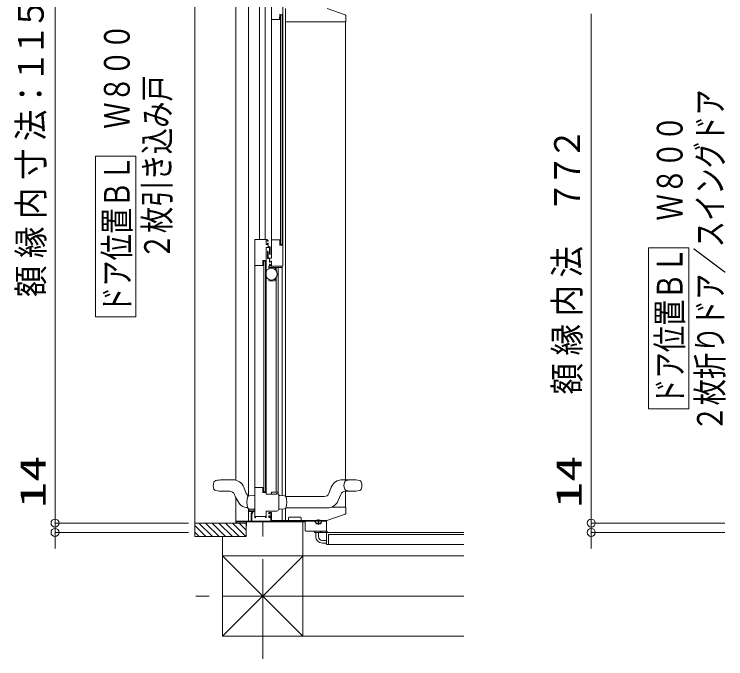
# Model space of a CAD drawing. Units: millimetres on the paper. Extents: x -305 to 305, y -152 to 152.
# Drawn here: x -228.2 to -175.1, y -0.8 to 47.3 of the extents above; entities that cross this region are included whole.
import ezdxf
from ezdxf.enums import TextEntityAlignment as Align

# ---------------------------------------------------------------- set-up
doc = ezdxf.new("R2010")
doc.units = ezdxf.units.MM
doc.linetypes.add('LONG_CHAIN', pattern=[21, 18, -1, 1, -1])
doc.layers.add('0-0_0', color=7, linetype='Continuous', lineweight=9)
doc.layers.add('0-1_VIEW0001', color=7, linetype='Continuous', lineweight=9)
doc.styles.add('ＭＳ ゴシック', font='')
doc.styles.get('ＭＳ ゴシック').set_extended_font_data('MS Gothic')

# ---------------------------------------------------------------- blocks, each defined once
blk = doc.blocks.new('_ORIGIN')
at = {"layer": '0-0_0'}
blk.add_line((0, 0), (-1, 0), dxfattribs=at)
blk.add_circle((0, 0), 0.5, dxfattribs=at)

msp = doc.modelspace()

# ---------------------------------------------------------------- linework, layer by layer
at = {"layer": '0-1_VIEW0001'}
for p, q in [((-214.754, 67.868), (-214.754, 8.293)), ((-211.684, 66.693), (-211.684, 12.488)), ((-210.744, 66.693), (-210.744, 11.316)), ((-209.929, 30.468), (-209.929, 66.523)), ((-209.499, 66.623), (-209.499, 30.468)), ((-225.183, 9.893), (-225.183, 66.268)), ((-209.034, 48.801), (-209.034, 29.088)), ((-208.184, 48.593), (-208.184, 28.518)), ((-208.419, 47.263), (-208.419, 47.082)), ((-208.239, 30.048), (-208.239, 47.263)), ((-207.984, 11.291), (-207.984, 47.708)), ((-204.883, 47.702), (-203.532, 47.219)), ((-185.183, 9.893), (-185.183, 47.293)), ((-209.009, 46.843), (-209.019, 46.843)), ((-208.999, 46.873), (-208.999, 46.853)), ((-208.422, 46.883), (-208.989, 46.883)), ((-208.439, 47.02), (-208.439, 46.948)), ((-208.422, 47.064), (-208.438, 47.025)), ((-208.414, 46.923), (-208.409, 46.923)), ((-208.401, 46.904), (-208.409, 46.89)), ((-208.399, 46.913), (-208.399, 46.912)), ((-208.364, 47.223), (-208.239, 47.223)), ((-208.364, 47.223), (-208.364, 30.088)), ((-203.499, 47.172), (-203.499, 46.708)), ((-207.984, 46.708), (-207.956, 46.708)), ((-207.956, 46.708), (-205.212, 46.708)), ((-205.21, 46.708), (-203.499, 46.708)), ((-203.509, 12.522), (-203.509, 46.708)), ((-219.153, 36.681), (-222.153, 36.681)), ((-222.153, 24.681), (-222.153, 36.681)), ((-219.153, 24.681), (-219.153, 36.681)), ((-210.284, 9.733), (-210.284, 30.418)), ((-210.234, 30.468), (-209.394, 30.468)), ((-209.671, 30.468), (-209.691, 30.468)), ((-209.334, 30.338), (-209.334, 30.368)), ((-209.299, 30.328), (-209.324, 30.328)), ((-209.304, 30.328), (-209.324, 30.328)), ((-209.294, 30.368), (-209.294, 30.338)), ((-208.422, 30.428), (-209.034, 30.428)), ((-208.434, 30.428), (-208.459, 30.428)), ((-208.419, 30.427), (-208.422, 30.428)), ((-208.419, 30.048), (-208.419, 30.427)), ((-209.434, 30.093), (-209.334, 30.093)), ((-209.434, 11.458), (-209.434, 29.863)), ((-209.409, 30.093), (-209.349, 30.093)), ((-208.249, 30.038), (-208.409, 30.038)), ((-208.239, 30.088), (-208.364, 30.088)), ((-177.909, 29.831), (-180.909, 29.831)), ((-180.909, 17.831), (-180.909, 29.831)), ((-177.909, 17.831), (-177.909, 29.831)), ((-209.339, 29.578), (-209.339, 29.563)), ((-209.32, 29.593), (-209.324, 29.593)), ((-209.324, 29.543), (-209.324, 29.092)), ((-209.284, 29.088), (-209.284, 29.428)), ((-209.194, 29.41), (-209.194, 29.483)), ((-209.162, 29.35), (-209.192, 29.402)), ((-209.672, 28.689), (-209.688, 28.65)), ((-209.614, 28.848), (-209.489, 28.848)), ((-209.614, 28.848), (-209.614, 11.613)), ((-209.489, 28.898), (-209.489, 11.563)), ((-209.339, 29.073), (-209.339, 29.053)), ((-209.314, 29.028), (-209.189, 29.028)), ((-209.049, 29.073), (-209.269, 29.073)), ((-209.174, 29.013), (-209.174, 28.768)), ((-209.164, 28.758), (-209.144, 28.758)), ((-209.134, 28.768), (-209.134, 28.828)), ((-209.119, 28.843), (-209.059, 28.843)), ((-209.034, 28.818), (-209.034, 28.543)), ((-210.259, 28.468), (-210.284, 28.468)), ((-210.249, 28.498), (-210.249, 28.478)), ((-209.672, 28.508), (-210.239, 28.508)), ((-209.689, 28.645), (-209.689, 28.573)), ((-209.664, 28.548), (-209.659, 28.548)), ((-209.651, 28.529), (-209.659, 28.515)), ((-209.649, 28.538), (-209.649, 28.537)), ((-209.244, 28.398), (-209.244, 28.438)), ((-209.244, 28.398), (-209.244, 28.259)), ((-209.219, 28.463), (-209.209, 28.463)), ((-209.219, 28.373), (-208.234, 28.373)), ((-209.184, 28.593), (-209.184, 28.488)), ((-209.174, 28.598), (-209.174, 28.568)), ((-209.144, 28.608), (-209.164, 28.608)), ((-209.134, 28.568), (-209.134, 28.598)), ((-209.059, 28.518), (-209.084, 28.518)), ((-209.074, 28.468), (-208.234, 28.468)), ((-208.754, 28.205), (-208.754, 28.373)), ((-208.679, 28.124), (-208.679, 28.368)), ((-208.539, 28.368), (-208.539, 11.587)), ((-208.249, 28.373), (-208.249, 28.468)), ((-208.234, 28.373), (-208.234, 11.333)), ((-208.679, 11.593), (-208.679, 27.621)), ((-209.244, 27.486), (-209.244, 27.423)), ((-209.194, 27.373), (-208.804, 27.373)), ((-208.754, 27.423), (-208.754, 27.541)), ((-219.153, 24.681), (-222.153, 24.681)), ((-177.909, 17.831), (-180.909, 17.831)), ((-212.709, 12.518), (-211.91, 12.518)), ((-202.959, 12.522), (-203.758, 12.522)), ((-211.096, 11.965), (-210.914, 11.505)), ((-209.672, 11.953), (-210.284, 11.953)), ((-209.669, 11.952), (-209.672, 11.953)), ((-209.669, 11.573), (-209.669, 11.952)), ((-204.754, 11.509), (-204.572, 11.97)), ((-212.147, 11.668), (-212.709, 11.668)), ((-211.799, 11.431), (-211.718, 11.228)), ((-211.504, 10.844), (-211.718, 11.228)), ((-211.686, 9.293), (-211.686, 11.17)), ((-210.819, 11.233), (-210.82, 11.234)), ((-210.359, 11.343), (-210.706, 11.324)), ((-210.284, 11.343), (-210.359, 11.343)), ((-209.489, 11.563), (-209.659, 11.563)), ((-209.614, 11.613), (-209.489, 11.613)), ((-208.674, 11.443), (-209.419, 11.443)), ((-209.031, 11.568), (-209.031, 11.443)), ((-208.554, 11.593), (-209.009, 11.593)), ((-208.659, 11.478), (-208.659, 11.458)), ((-208.634, 11.493), (-208.644, 11.493)), ((-208.531, 11.568), (-208.531, 11.452)), ((-208.484, 10.343), (-208.484, 11.344)), ((-208.409, 11.343), (-208.484, 11.343)), ((-208.062, 11.324), (-208.409, 11.343)), ((-207.968, 11.272), (-205.102, 11.272)), ((-204.051, 10.975), (-203.869, 11.435)), ((-202.959, 11.672), (-203.52, 11.672)), ((-203.509, 10.478), (-203.509, 11.672)), ((-211.504, 10.844), (-211.393, 10.703)), ((-211.393, 10.703), (-211.285, 10.609)), ((-225.182, 9.893), (-225.182, 10.493)), ((-211.285, 10.609), (-211.16, 10.534)), ((-211.16, 10.534), (-211.036, 10.484)), ((-211.036, 10.484), (-210.904, 10.455)), ((-210.904, 10.455), (-210.818, 10.448)), ((-210.744, 10.369), (-210.744, 9.443)), ((-210.734, 10.365), (-210.734, 10.178)), ((-210.284, 10.263), (-210.734, 10.263)), ((-210.719, 10.163), (-210.284, 10.163)), ((-210.706, 10.361), (-210.359, 10.343)), ((-210.359, 10.343), (-210.284, 10.343)), ((-209.439, 10.163), (-209.439, 10.163)), ((-208.484, 10.344), (-208.484, 10.343)), ((-208.484, 10.343), (-208.409, 10.343)), ((-208.409, 10.343), (-208.062, 10.361)), ((-208.234, 10.352), (-208.234, 9.465)), ((-207.984, 9.465), (-207.984, 10.395)), ((-207.961, 10.422), (-204.865, 10.422)), ((-207.948, 10.452), (-207.948, 10.451)), ((-204.559, 10.478), (-203.499, 10.478)), ((-203.499, 10.013), (-203.499, 10.478)), ((-185.182, 9.893), (-185.182, 10.493)), ((-210.509, 10.018), (-210.509, 9.443)), ((-209.084, 9.718), (-209.234, 9.718)), ((-207.759, 9.465), (-207.759, 9.693)), ((-207.709, 9.743), (-206.872, 9.743)), ((-206.822, 9.528), (-206.822, 9.693)), ((-205.534, 9.563), (-205.534, 9.194)), ((-204.899, 9.478), (-203.532, 9.966)), ((-215.599, 9.293), (-225.183, 9.293)), ((-225.182, 8.593), (-225.182, 9.293)), ((-214.754, 9.293), (-210.934, 9.293)), ((-214.754, 9.108), (-213.939, 8.293)), ((-214.444, 9.293), (-213.444, 8.293)), ((-213.949, 9.293), (-212.949, 8.293)), ((-213.454, 9.293), (-212.454, 8.293)), ((-212.954, 9.293), (-211.954, 8.293)), ((-212.454, 9.293), (-211.454, 8.293)), ((-211.954, 9.293), (-210.954, 8.293)), ((-211.649, 9.293), (-211.669, 9.293)), ((-210.934, 9.393), (-211.634, 9.393)), ((-211.634, 9.393), (-211.634, 9.293)), ((-211.454, 9.293), (-210.934, 8.773)), ((-210.934, 8.293), (-210.934, 9.393)), ((-210.934, 9.108), (-210.934, 9.378)), ((-209.034, 9.478), (-204.899, 9.478)), ((-206.684, 9.388), (-206.684, 0.842)), ((-205.834, 9.443), (-205.834, 9.463)), ((-205.709, 9.293), (-205.768, 9.371)), ((-205.751, 9.428), (-205.751, 9.408)), ((-205.709, 9.293), (-205.359, 9.293)), ((-205.709, 9.243), (-205.709, 9.293)), ((-205.359, 9.243), (-205.709, 9.243)), ((-205.359, 9.293), (-205.299, 9.371)), ((-205.359, 9.243), (-205.359, 9.293)), ((-205.316, 9.428), (-205.316, 9.408)), ((-205.234, 9.48), (-205.234, 9.468)), ((-205.234, 9.443), (-205.234, 9.463)), ((-204.934, 9.478), (-204.934, 8.618)), ((-204.934, 8.743), (-204.934, 9.478)), ((-204.934, 9.478), (-204.934, 8.743)), ((-175.223, 9.293), (-185.183, 9.293)), ((-185.182, 8.593), (-185.182, 9.293)), ((-215.223, 8.593), (-225.182, 8.593)), ((-214.754, 8.613), (-214.434, 8.293)), ((-205.374, 8.693), (-206.484, 8.693)), ((-205.834, 8.693), (-205.834, 8.593)), ((-204.959, 8.593), (-205.834, 8.593)), ((-205.734, 8.293), (-205.734, 8.593)), ((-205.534, 8.293), (-205.534, 8.593)), ((-205.334, 8.693), (-205.334, 8.618)), ((-204.984, 8.693), (-205.334, 8.693)), ((-204.934, 8.568), (-204.934, 7.693)), ((-204.909, 8.593), (-194.684, 8.593)), ((-194.684, 8.593), (-204.784, 8.593)), ((-175.223, 8.593), (-185.182, 8.593)), ((-225.182, 7.993), (-225.182, 7.393)), ((-214.754, 8.293), (-210.934, 8.293)), ((-212.684, 8.293), (-212.684, 0.842)), ((-205.234, 7.993), (-204.934, 7.993)), ((-204.784, 8.443), (-194.684, 8.443)), ((-204.784, 8.443), (-204.784, 7.693)), ((-185.182, 7.993), (-185.182, 7.393)), ((-205.234, 7.793), (-204.934, 7.793)), ((-204.934, 7.693), (-194.684, 7.693)), ((-206.684, 0.842), (-212.684, 6.842)), ((-194.684, 6.842), (-212.684, 6.842)), ((-206.683, 6.842), (-212.683, 0.842)), ((-194.684, 0.842), (-212.684, 0.842))]:
    msp.add_line(p, q, dxfattribs=at)
at = {"layer": '0-1_VIEW0001', "linetype": 'LONG_CHAIN'}
for p, q in [((-209.684, 9.388), (-209.684, 8.293)), ((-209.684, 6.593), (-209.684, -0.836)), ((-194.684, 3.843), (-214.683, 3.843))]:
    msp.add_line(p, q, dxfattribs=at)
at = {"layer": '0-1_VIEW0001'}
for points in [[(-203.499, 46.932), (-203.499, 46.931), (-203.499, 46.93), (-203.499, 46.929)], [(-210.284, 30.418), (-210.269, 30.453), (-210.234, 30.468)], [(-209.384, 30.418), (-209.434, 30.418), (-209.434, 30.093)], [(-209.394, 30.468), (-209.323, 30.438), (-209.294, 30.368)], [(-209.334, 30.368), (-209.348, 30.403), (-209.384, 30.418)], [(-209.324, 30.328), (-209.331, 30.331), (-209.334, 30.338)], [(-209.294, 30.338), (-209.297, 30.331), (-209.304, 30.328)], [(-209.174, 29.503), (-209.174, 29.863), (-209.434, 29.863)], [(-209.334, 30.093), (-209.334, 30.178), (-209.294, 30.178), (-209.294, 29.908), (-209.134, 29.908), (-209.134, 29.358)], [(-208.409, 30.038), (-208.416, 30.041), (-208.419, 30.048)], [(-208.239, 30.048), (-208.242, 30.041), (-208.249, 30.038)], [(-209.324, 29.593), (-209.334, 29.588), (-209.339, 29.578)], [(-209.339, 29.563), (-209.337, 29.556), (-209.331, 29.553), (-209.326, 29.549), (-209.324, 29.543)], [(-209.307, 29.585), (-209.313, 29.591), (-209.32, 29.593)], [(-209.274, 29.45), (-209.274, 29.528), (-209.307, 29.585)], [(-209.284, 29.428), (-209.283, 29.434), (-209.279, 29.439), (-209.275, 29.444), (-209.274, 29.45)], [(-209.194, 29.483), (-209.191, 29.49), (-209.184, 29.493), (-209.177, 29.496), (-209.174, 29.503)], [(-209.192, 29.402), (-209.193, 29.406), (-209.194, 29.41)], [(-209.134, 29.358), (-209.145, 29.343), (-209.162, 29.35)], [(-209.669, 28.707), (-209.67, 28.698), (-209.672, 28.689)], [(-209.489, 28.898), (-209.669, 28.898), (-209.669, 28.707)], [(-209.331, 29.082), (-209.337, 29.079), (-209.339, 29.073)], [(-209.339, 29.053), (-209.331, 29.035), (-209.314, 29.028)], [(-209.324, 29.092), (-209.326, 29.086), (-209.331, 29.082)], [(-209.269, 29.073), (-209.279, 29.077), (-209.284, 29.088)], [(-209.189, 29.028), (-209.178, 29.023), (-209.174, 29.013)], [(-209.174, 28.768), (-209.171, 28.761), (-209.164, 28.758)], [(-209.144, 28.758), (-209.137, 28.761), (-209.134, 28.768)], [(-209.134, 28.828), (-209.129, 28.838), (-209.119, 28.843)], [(-209.059, 28.843), (-209.041, 28.835), (-209.034, 28.818)], [(-209.034, 29.088), (-209.038, 29.077), (-209.049, 29.073)], [(-210.249, 28.478), (-210.252, 28.471), (-210.259, 28.468)], [(-210.239, 28.508), (-210.246, 28.505), (-210.249, 28.498)], [(-209.688, 28.65), (-209.689, 28.648), (-209.689, 28.645)], [(-209.689, 28.573), (-209.681, 28.555), (-209.664, 28.548)], [(-209.659, 28.515), (-209.665, 28.51), (-209.672, 28.508)], [(-209.659, 28.548), (-209.652, 28.545), (-209.649, 28.538)], [(-209.649, 28.537), (-209.649, 28.533), (-209.651, 28.529)], [(-209.164, 28.608), (-209.171, 28.605), (-209.174, 28.598)], [(-209.174, 28.568), (-209.145, 28.497), (-209.074, 28.468)], [(-209.134, 28.598), (-209.137, 28.605), (-209.144, 28.608)], [(-209.084, 28.518), (-209.119, 28.532), (-209.134, 28.568)], [(-209.034, 28.543), (-209.041, 28.525), (-209.059, 28.518)], [(-208.234, 28.468), (-208.198, 28.482), (-208.184, 28.518)], [(-215.223, 9.293), (-225.182, 9.293), (-225.182, 14.543)], [(-175.223, 9.293), (-185.182, 9.293), (-185.182, 14.543)], [(-209.659, 11.563), (-209.666, 11.566), (-209.669, 11.573)], [(-209.419, 11.443), (-209.429, 11.447), (-209.434, 11.458)], [(-208.659, 11.458), (-208.663, 11.447), (-208.674, 11.443)], [(-208.644, 11.493), (-208.654, 11.488), (-208.659, 11.478)], [(-210.559, 10.018), (-210.537, 10.071), (-210.484, 10.093)], [(-210.484, 10.093), (-210.434, 10.093), (-210.434, 10.043), (-210.484, 10.043)], [(-209.434, 9.733), (-209.434, 10.193), (-208.634, 10.193)], [(-209.234, 9.718), (-209.234, 9.838), (-209.184, 9.838), (-209.184, 9.763), (-209.084, 9.763), (-209.084, 10.048), (-209.184, 10.048), (-209.184, 9.988), (-209.234, 9.988), (-209.234, 10.093), (-209.034, 10.093), (-209.034, 9.443), (-204.934, 9.443)], [(-208.634, 10.193), (-208.528, 10.237), (-208.484, 10.343)], [(-211.686, 9.443), (-210.559, 9.443), (-210.559, 10.018)], [(-210.484, 10.043), (-210.501, 10.035), (-210.509, 10.018)], [(-210.509, 9.443), (-209.084, 9.443), (-209.084, 9.718)], [(-210.284, 9.733), (-210.272, 9.704), (-210.244, 9.693), (-210.237, 9.696), (-210.234, 9.703)], [(-210.234, 9.703), (-210.234, 9.793), (-209.484, 9.793), (-209.484, 9.703)], [(-209.484, 9.703), (-209.481, 9.696), (-209.474, 9.693), (-209.446, 9.704), (-209.434, 9.733)], [(-206.534, 8.743), (-206.534, 9.388), (-210.894, 9.388), (-210.894, 9.093), (-210.934, 9.093)], [(-206.822, 9.528), (-206.822, 9.525), (-206.822, 9.518), (-206.819, 9.507), (-206.813, 9.495), (-206.805, 9.485), (-206.794, 9.479), (-206.786, 9.478), (-206.782, 9.478)], [(-206.484, 8.693), (-206.519, 8.707), (-206.534, 8.743)], [(-205.334, 8.618), (-205.374, 8.618), (-205.374, 8.693)], [(-204.934, 8.743), (-204.948, 8.707), (-204.984, 8.693)]]:
    msp.add_lwpolyline(points, dxfattribs=at)
msp.add_circle((-209.039, 27.873), 0.438, dxfattribs=at)
for centre, radius, start, end in [((-208.409, 47.263), 0.01, 90, 180), ((-208.249, 47.263), 0.01, 0, 90), ((-209.019, 46.858), 0.015, 180, 270), ((-209.009, 46.853), 0.01, 270, 0), ((-208.989, 46.873), 0.01, 90, 180), ((-208.424, 47.02), 0.015, 158.1986, 180), ((-208.414, 46.948), 0.025, 180, 270), ((-208.469, 47.082), 0.05, 338.1986, 0), ((-208.422, 46.898), 0.015, 270, 329.0362), ((-208.409, 46.913), 0.01, 0, 90), ((-208.414, 46.912), 0.015, 329.0362, 0), ((-203.549, 47.172), 0.05, 0, 70.3462), ((-209.219, 28.438), 0.025, 90, 180), ((-209.219, 28.398), 0.025, 180, 270), ((-209.209, 28.488), 0.025, 270, 0), ((-209.194, 27.423), 0.05, 180, 270), ((-208.804, 27.423), 0.05, 270, 0), ((-212.759, 12.093), 0.625, 154.66, 205.34), ((-213.143, 12.275), 0.2, 101.3412, 154.66), ((-212.709, 10.11), 2.408, 90, 101.3412), ((-211.91, 11.643), 0.875, 21.6036, 90), ((-203.758, 11.647), 0.875, 90, 158.3964), ((-203.009, 12.097), 0.625, 154.66, 205.34), ((-203.393, 12.279), 0.2, 101.3412, 154.66), ((-202.959, 10.115), 2.408, 78.6588, 101.3412), ((-202.525, 12.279), 0.2, 25.34, 78.6588), ((-202.909, 12.097), 0.625, 334.66, 25.34), ((-213.143, 11.911), 0.2, 205.34, 258.6588), ((-212.709, 14.075), 2.408, 258.6588, 270), ((-203.393, 11.915), 0.2, 205.34, 258.6588), ((-202.959, 14.08), 2.408, 258.6588, 281.3412), ((-202.525, 11.915), 0.2, 281.3412, 334.66), ((-212.147, 11.293), 0.375, 21.6036, 90), ((-210.565, 11.643), 0.375, 201.6036, 240.896), ((-209.453, 10.843), 1.421, 164.0189, 195.983), ((-210.699, 11.2), 0.125, 93.001, 164.0572), ((-209.006, 11.568), 0.025, 90, 180), ((-209.006, 11.568), 0.025, 90, 180), ((-208.634, 11.343), 0.15, 359.548, 90), ((-208.556, 11.568), 0.025, 0, 90), ((-208.556, 11.568), 0.025, 0, 90), ((-208.068, 11.2), 0.125, 15.9462, 86.9989), ((-208.068, 11.2), 0.125, 15.9462, 86.9989), ((-209.314, 10.843), 1.421, 344.0189, 15.983), ((-205.102, 11.647), 0.375, 270, 338.3964), ((-203.52, 11.297), 0.375, 90, 158.3964), ((-204.865, 11.297), 0.875, 270, 338.3964), ((-210.699, 10.486), 0.125, 195.9462, 266.9989), ((-210.719, 10.178), 0.015, 180, 270), ((-208.068, 10.486), 0.125, 273.001, 344.0572), ((-208.068, 10.486), 0.125, 273.001, 344.0572), ((-207.709, 9.693), 0.05, 90, 180), ((-206.872, 9.693), 0.05, 0, 90), ((-203.549, 10.013), 0.05, 289.6538, 0), ((-205.809, 9.463), 0.025, 102.424, 180), ((-205.534, 8.214), 1.303, 77.576, 102.424), ((-205.756, 9.38), 0.015, 109.4712, 217.1609), ((-205.766, 9.428), 0.015, 0, 90), ((-205.766, 9.408), 0.015, 289.4712, 0), ((-205.301, 9.428), 0.015, 90, 180), ((-205.301, 9.408), 0.015, 180, 250.5288), ((-205.311, 9.38), 0.015, 322.8392, 70.5288), ((-205.259, 9.463), 0.025, 0, 77.576), ((-204.959, 8.618), 0.025, 270, 0), ((-204.784, 8.743), 0.15, 180, 270), ((-204.909, 8.568), 0.025, 90, 180), ((-205.234, 8.293), 0.5, 180, 270), ((-205.234, 8.293), 0.3, 180, 270)]:
    msp.add_arc(centre, radius, start, end, dxfattribs=at)

# ---------------------------------------------------------------- block references
at = {"layer": '0-1_VIEW0001', "xscale": 0.6, "yscale": 0.6}
for p, rotation in [((-225.183, 9.293), 270), ((-225.182, 9.293), 270), ((-185.183, 9.293), 270), ((-185.182, 9.293), 270), ((-225.182, 8.593), 90), ((-185.182, 8.593), 90)]:
    msp.add_blockref('_ORIGIN', p, dxfattribs=dict(at, rotation=rotation))

# ---------------------------------------------------------------- texts
at = {"layer": '0-1_VIEW0001', "style": 'ＭＳ ゴシック'}
for s, width, p in [('５', 0.9, (-225.449, 46.135)), ('１', 0.9, (-225.449, 44.147)), ('ドア位置ＢＬ\u3000Ｗ８００', 0.75, (-219.033, 24.966)), ('１', 0.9, (-225.449, 42.159)), ('２枚引き込み戸', 0.75, (-216.036, 28.966)), ('法：', 0.9, (-225.449, 37.797)), ('２枚折りドア／スイングドア', 0.75, (-174.793, 16.116)), ('ドア位置ＢＬ\u3000Ｗ８００', 0.75, (-177.79, 18.116)), ('２', 0.9, (-185.449, 36.427)), ('寸', 0.9, (-225.449, 34.889)), ('７', 0.9, (-185.449, 34.439)), ('内', 0.9, (-225.449, 31.981)), ('７', 0.9, (-185.449, 32.451)), ('縁', 0.9, (-225.449, 29.073)), ('法', 0.9, (-185.449, 27.611)), ('額', 0.9, (-225.449, 26.165)), ('内', 0.9, (-185.449, 24.703)), ('縁', 0.9, (-185.449, 21.795)), ('額', 0.9, (-185.449, 18.887)), ('14', 1.5, (-225.312, 10.409)), ('14', 1.5, (-185.312, 10.409))]:
    msp.add_text(s, height=1.921, rotation=90, dxfattribs=dict(at, width=width)).set_placement(p, align=Align.BOTTOM_LEFT)

doc.saveas('drawing.dxf')
